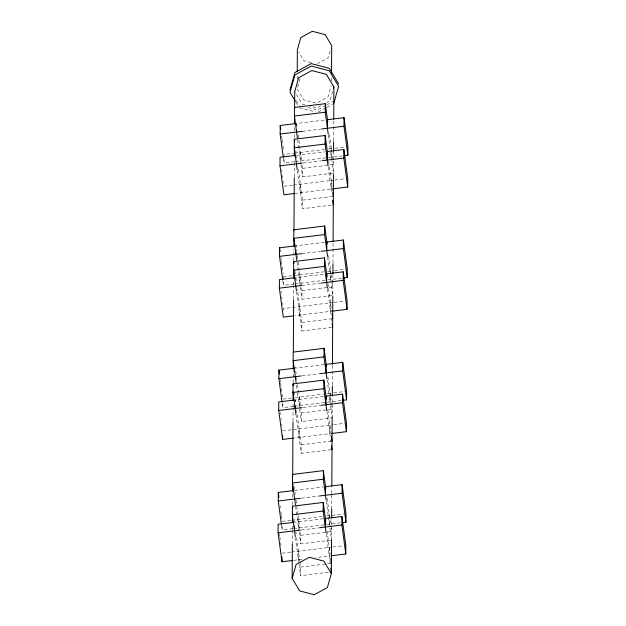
<?xml version="1.0" encoding="UTF-8"?>
<svg xmlns="http://www.w3.org/2000/svg" width="626" height="626" viewBox="0 0 626 626"><rect width="100%" height="100%" fill="white"/><g stroke="black" fill="none" stroke-linecap="round" stroke-linejoin="round"><path stroke-width="0.47" stroke-dasharray="3.13 2.35" d="M292.772 528.673L282.146 529.972L282.17 525.214M293.406 406.344L282.788 407.643L282.811 402.886M283.296 310.465L283.304 308.563L333.314 302.46M294.048 284.024L283.429 285.323L283.453 280.565M283.461 279.611L282.952 272.897M294.69 161.696L284.071 162.995L284.094 158.237M284.094 157.29L284.11 154.434L293.766 153.253M292.334 544.182L292.405 530.496M292.412 529.518L292.436 524.635M292.538 505.088L292.561 501.176M292.585 497.271L292.608 492.38M292.984 421.032L293.046 408.324M293.054 407.346L293.078 402.463M293.179 382.916L293.25 370.209M293.617 298.86L293.688 286.152M293.696 285.182L293.711 281.27M293.821 260.745L293.884 249.015M294.259 176.689L294.345 160.076M294.463 137.595L294.494 131.734M294.502 130.756L294.525 126.843M295.175 401.822L295.19 399.92L324.096 396.399M295.816 280.448L295.832 277.6L323.775 274.188M295.988 247.693L295.996 245.791L324.902 242.27M296.622 126.319L296.638 123.471L324.581 120.059M297.201 79.369L297.225 75.55M298.399 559.769L298.445 551.209M298.563 527.968L298.61 519.4M299.04 437.449L299.079 428.88M299.205 405.64L299.251 397.08M299.682 315.121L299.721 306.56M299.846 283.32L299.893 274.751M300.316 192.792L300.363 184.232M300.488 160.992L300.527 152.431M328.478 572.258L300.535 575.67L300.582 567.109L299.948 562.43M330.575 540.222L300.699 543.869L300.746 535.3L299.995 529.69M331.052 449.703L301.176 453.349L301.223 444.781L296.614 410.539M330.544 405.617L332.179 417.777L301.341 421.541L301.388 412.98L298.727 393.214M331.686 327.375L301.818 331.021L301.865 322.46L297.389 289.181M331.858 295.574L301.982 299.22L302.029 290.652L299.369 270.894M331.365 205.171L302.46 208.701L302.499 200.132L298.156 167.823M332.492 173.245L302.624 176.892L302.671 168.331L301.912 162.721M331.498 80.91L331.522 77.092M329.276 547.445L329.237 556.005L315.739 557.656M329.401 524.205L329.425 519.447M329.433 518.492L329.448 515.644M329.918 425.124L329.871 433.685L294.212 438.036M330.043 401.876L330.066 397.119M330.066 396.172L330.082 393.316M330.559 302.796L330.512 311.357L294.846 315.707M330.677 279.556L330.708 274.798M330.708 273.844L330.724 270.995M331.154 189.036L331.201 180.468M331.318 157.228L331.35 152.47M331.35 151.523L331.365 148.667M331.522 540.379L331.6 525.715M331.608 524.737L331.639 518.876M331.686 509.102L331.764 494.438M331.772 493.46L331.803 487.599M332.163 418.207L332.242 403.543M332.25 402.565L332.281 396.704M332.336 384.974L332.437 365.428M332.915 274.532L332.821 295.456L331.185 283.296M332.977 262.803L333.087 242.278M333.564 151.382L333.462 173.128L331.827 160.968M333.619 140.631L333.728 120.106M300.089 78.594L297.154 88.915L303.735 99.886L316.521 103.204L328.008 96.92L331.209 85.668M330.082 51.215L328.212 57.78L317.546 63.609M332.578 91.521L329.941 100.802L326.655 102.594M320.919 105.731L316.819 107.969L310.433 106.31M326.005 105.348L317.437 110.027L306.568 107.21M326.866 104.878L332.86 101.6M318.282 112.007L325.997 107.797M326.85 107.328L332.852 104.049M302.374 131.327L320.684 129.089M294.736 153.135L324.62 149.489M328.478 149.019L334.127 148.331M335.043 148.221L347 146.758M296.466 155.271L324.417 151.86M295.66 161.578L327.468 157.697M328.431 157.58L342.352 155.882M303.172 163.01L321.474 160.78M302.671 168.331L328.689 165.154M329.652 165.037L333.501 164.568L333.001 160.827M283.946 186.235L292.639 185.179M293.602 185.061L333.955 180.131M334.879 180.022L344.989 178.786M294.525 193.504L332.993 188.809M302.499 200.132L333.337 196.368M301.732 253.647L320.042 251.417M283.468 276.755L293.132 275.581M294.095 275.463L323.978 271.817M327.836 271.348L333.486 270.659M334.401 270.542L347.274 268.969M295.018 283.907L326.827 280.025M327.789 279.908L341.71 278.21M301.568 285.456L319.87 283.218M302.029 290.652L328.047 287.483M329.01 287.365L332.868 286.896L332.359 283.148M334.237 302.35L344.347 301.114M301.865 322.46L332.696 318.697M324.26 364.59L295.355 368.119L294.971 365.287M302.053 375.858L320.363 373.62M291.52 398.019L282.835 399.083L282.185 394.255M295.386 397.549L323.337 394.137M327.195 393.668L332.844 392.979M333.76 392.87L345.716 391.406M294.376 406.227L326.185 402.346M327.148 402.228L341.076 400.53M302.851 407.542L321.161 405.312M301.388 412.98L332.226 409.216L331.717 405.476M282.662 430.884L332.68 424.788M333.595 424.671L344.629 423.325M301.223 444.781L332.054 441.025M294.713 490.44L323.619 486.918M301.411 498.179L319.722 495.948M282.193 521.403L290.879 520.347M291.849 520.229L322.695 516.466M326.553 515.996L345.075 513.735M323.454 518.719L294.549 522.248L294.165 519.416M293.735 528.555L325.543 524.674M326.506 524.557L340.434 522.859M301.247 529.987L318.595 527.867M300.746 535.3L331.584 531.544L331.084 527.804M290.714 552.148L282.021 553.212L281.763 551.279M291.685 552.03L332.038 547.108M332.954 546.999L343.071 545.762M293.571 560.356L303.219 559.182M300.582 567.109L326.6 563.932M327.562 563.815L331.42 563.345M311.247 62.631L303.939 60.738L298.766 52.122M304.964 104.894L302.225 104.182L294.705 91.662M299.314 107.774L315.614 112.007M296.38 100.426L299.33 105.332M295.879 102.054L297.843 105.324M329.417 134.183L332.875 159.888M328.337 135.028L330.544 151.437M330.669 152.4L331.702 160.037M328.603 161.164L329.253 165.992M329.386 166.954L332.586 190.758M328.165 166.829L331.78 193.708M328.65 255.549L331.099 273.797M331.232 274.736L332.234 282.216M327.695 257.349L329.902 273.765M330.035 274.728L331.06 282.357M327.961 283.492L328.478 287.35M328.611 288.312L331.819 312.147M327.531 289.157L331.021 315.097M331.522 318.845L331.772 320.715M296.638 123.471L297.021 126.366M298.195 135.052L301.787 161.782M297.632 139.754L300.863 163.801M300.989 164.732L302.624 176.892M327.875 376.907L330.465 396.125M330.591 397.056L331.592 404.537M327.054 379.677L329.26 396.086M329.393 397.056L330.418 404.686M295.832 150.561L296.09 152.447M296.599 156.242L296.857 158.167M297.334 170.593L302.46 208.701M327.844 409.678L331.052 433.536M326.889 411.478L330.254 436.486M330.755 440.235L331.005 442.105M281.645 136.092L282.036 138.988M282.162 139.95L282.811 144.778M282.944 145.741L283.594 150.569M295.738 243.905L296.771 251.582M297.295 255.447L297.679 258.342M298.203 262.208L299.244 269.923M283.421 158.167L284.071 162.995M296.99 262.075L300.222 286.121M300.347 287.06L301.982 299.22M327.108 498.265L330.951 526.865M281.739 169.826L281.997 171.759M282.514 175.616L282.78 177.549M283.296 181.407L283.555 183.34M326.287 501.035L331.537 540.105M294.94 270.995L295.323 273.828M295.832 277.6L296.474 282.428M296.56 291.951L301.818 331.021M327.069 531.036L330.16 553.994M326.248 533.806L329.738 559.746M329.863 560.685L330.238 563.494M280.878 257.45L281.262 260.346M281.395 261.308L282.044 266.136M282.177 267.106L282.819 271.927M295.746 371.015L296.129 373.91M296.654 377.768L296.912 379.7M297.561 384.528L298.602 392.252M282.78 280.495L283.429 285.323M296.481 385.366L297.389 392.126M297.514 393.089L299.58 408.449M299.705 409.381L301.341 421.541M280.964 291.184L281.23 293.117M281.747 296.974L282.005 298.907M282.529 302.773L282.788 304.698M294.298 393.324L294.556 395.209M295.19 399.92L295.449 401.853M295.918 414.279L301.176 453.349M280.237 379.771L280.495 381.704M280.628 382.674L281.27 387.494M281.403 388.464L282.052 393.292M294.204 486.668L294.588 489.501M294.971 492.372L295.229 494.305M296.012 500.096L297.96 514.58M298.086 515.542L299.87 528.759M282.138 402.815L282.788 407.643M295.707 506.731L298.938 530.77M299.064 531.709L300.699 543.869M280.198 412.542L280.456 414.475M280.98 418.34L281.238 420.265M281.755 424.131L282.013 426.056M295.848 531.897L296.106 533.829M296.622 537.695L299.823 561.499M295.409 537.57L298.899 563.51M299.025 564.449L300.535 575.67M280.112 505.957L280.37 507.889M280.894 511.755L281.285 514.65M281.41 515.613L282.06 520.441M281.497 525.144L282.146 529.972M279.431 533.9L279.689 535.833M279.814 536.803L280.464 541.623M280.597 542.593L281.246 547.421"/><path stroke-width="0.94" d="M292.6 560.473L281.982 561.772L278.085 532.812L278.132 524.252L293.578 522.366M281.364 524.173L278.249 501.011L278.296 492.443L293.75 490.557M293.242 438.153L282.623 439.452L278.726 410.492L278.773 401.923L294.22 400.037M282.005 401.853L278.891 378.683L278.938 370.123L294.392 368.237M293.884 315.825L283.257 317.124L279.368 288.163L279.407 279.603L294.862 277.717M282.647 279.525L279.532 256.363L279.579 247.794L295.026 245.908M294.525 193.504L283.899 194.796L280.01 165.835L280.049 157.275L295.503 155.389M283.288 157.204L280.174 134.034L280.221 125.474L295.668 123.588M281.982 561.772L282.005 557.015M282.623 439.452L282.639 435.641M295.284 536.599L292.35 514.783L292.389 506.223L323.227 502.459L325.77 521.38M295.449 504.799L292.514 482.982L292.561 474.414L323.392 470.65L325.81 488.609M295.918 414.279L292.984 392.455L293.031 383.894L323.869 380.131L326.412 399.059M296.09 382.47L293.156 360.654L293.195 352.094L324.033 348.33L326.451 366.288M296.434 290.988L293.625 270.135L293.672 261.574L324.511 257.81L327.054 276.731M296.732 260.15L293.797 238.326L293.837 229.765L324.675 226.002L327.093 243.96M297.201 169.63L294.267 147.806L294.314 139.246L325.152 135.482L327.695 154.403M297.366 137.822L294.431 116.006L294.478 107.445L325.317 103.681L327.727 121.64M331.522 540.379L331.35 573.604L327.39 587.532L314.268 594.7L299.674 590.913L292.154 578.393L292.334 544.182M292.452 522.679L292.498 513.883M292.616 491.402L292.655 483.585M292.702 474.79L292.976 422.01M293.085 400.507L293.132 391.712M293.25 369.23L293.297 361.413M293.344 351.64L293.617 299.838M293.727 278.335L293.774 269.54M293.899 246.081L293.93 239.242M293.977 230.446L294.259 177.667M294.369 156.164L294.416 146.39M294.533 123.909L294.58 116.092M294.619 108.275L294.705 91.662L298.665 77.734L311.787 70.566L326.381 74.353L333.901 86.881L333.728 119.128M294.502 530.809L294.525 526.051M295.143 408.488L295.159 405.632M295.949 254.359L295.957 252.45M296.591 132.031L296.599 130.13M297.24 71.732L297.358 49.775L300.824 37.576L312.319 31.3L325.097 34.618L331.686 45.581L331.537 73.273M326.115 532.843L323.18 511.019L323.227 502.459M326.154 500.072L323.352 479.219L323.392 470.65M326.756 410.515L323.822 388.699L323.869 380.131M326.921 378.714L323.986 356.89L324.033 348.33M327.398 288.187L324.464 266.371L324.511 257.81M327.562 256.386L324.628 234.57L324.675 226.002M328.04 165.867L325.105 144.05L325.152 135.482M328.204 134.058L325.27 112.242L325.317 103.681M325.34 527.045L325.379 518.485L341.929 516.466L345.826 545.426L345.779 553.987L331.076 555.786M325.504 495.244L325.551 486.684L342.101 484.665L345.99 513.625L345.951 522.186L342.273 522.632M325.982 404.725L326.021 396.156L342.571 394.137L346.468 423.098L346.421 431.666L331.71 433.458M326.146 372.916L326.193 364.355L342.743 362.337L346.632 391.297L346.593 399.857L342.915 400.311M326.615 282.396L326.662 273.836L343.212 271.817L347.109 300.777L347.062 309.338L332.351 311.138M326.788 250.596L326.827 242.027L343.377 240.008L347.274 268.969L347.227 277.537L343.549 277.983M327.257 160.076L327.304 151.508L343.854 149.489L347.751 178.449L347.704 187.017L332.993 188.809M327.429 128.267L327.468 119.707L344.018 117.688L347.915 146.648L347.868 155.209L344.19 155.663M331.639 517.898L331.686 509.102M331.811 485.643L332.163 418.207M332.281 395.726L332.336 385.952M332.445 364.449L332.805 296.035M332.922 273.554L332.969 263.781M333.095 241.3L333.447 173.864M333.564 151.382L333.611 141.609M345.779 553.987L341.89 525.026L341.929 516.466M345.951 522.186L342.054 493.225L342.101 484.665M346.421 431.666L342.532 402.706L342.571 394.137M346.593 399.857L342.696 370.897L342.743 362.337M347.062 309.338L343.165 280.378L343.212 271.817M347.227 277.537L343.338 248.577L343.377 240.008M347.704 187.017L343.807 158.057L343.854 149.489M347.868 155.209L343.979 126.249L344.018 117.688M289.995 89.792L294.909 72.506L311.192 63.617L329.307 68.312L338.635 83.853M333.368 88.736L333.901 86.881M333.705 103.58L338.619 86.302L329.292 70.761L311.185 66.059L294.901 74.956L289.987 92.233L295.386 101.232M292.154 578.393L296.121 564.464L309.236 557.297L323.83 561.084L331.35 573.604M294.431 116.006L325.27 112.242M280.174 134.034L302.374 131.327M321.647 128.972L343.979 126.249M294.267 147.806L325.105 144.05M280.01 165.835L302.209 163.128M322.445 160.663L343.807 158.057M293.797 238.326L324.628 234.57M279.532 256.363L301.732 253.647M321.005 251.3L343.338 248.577M293.625 270.135L324.464 266.371M279.368 288.163L301.568 285.456M320.841 283.101L343.165 280.378M293.156 360.654L323.986 356.89M278.891 378.683L301.09 375.976M320.363 373.62L342.696 370.897M292.984 392.455L323.822 388.699M278.726 410.492L301.889 407.659M321.161 405.312L342.532 402.706M292.514 482.982L323.352 479.219M278.249 501.011L300.449 498.296M319.722 495.948L342.054 493.225M292.35 514.783L323.18 511.019M278.085 532.812L300.284 530.105M319.557 527.749L341.89 525.026M332.836 192.628L333.337 196.368M332.664 200.257L333.29 204.937M332.07 314.017L332.696 318.697M332.148 323.517L332.656 327.257M294.314 139.246L294.564 141.132M331.428 436.345L332.054 441.025M331.506 445.845L332.015 449.585M280.221 125.474L280.738 129.332M293.672 261.574L293.923 263.46M330.786 558.666L331.42 563.345M330.864 568.165L331.373 571.906M279.579 247.794L280.096 251.66M293.031 383.894L293.289 385.78M278.938 370.123L279.454 373.98M292.389 506.223L292.647 508.109M278.296 492.443L278.946 497.271"/></g></svg>
